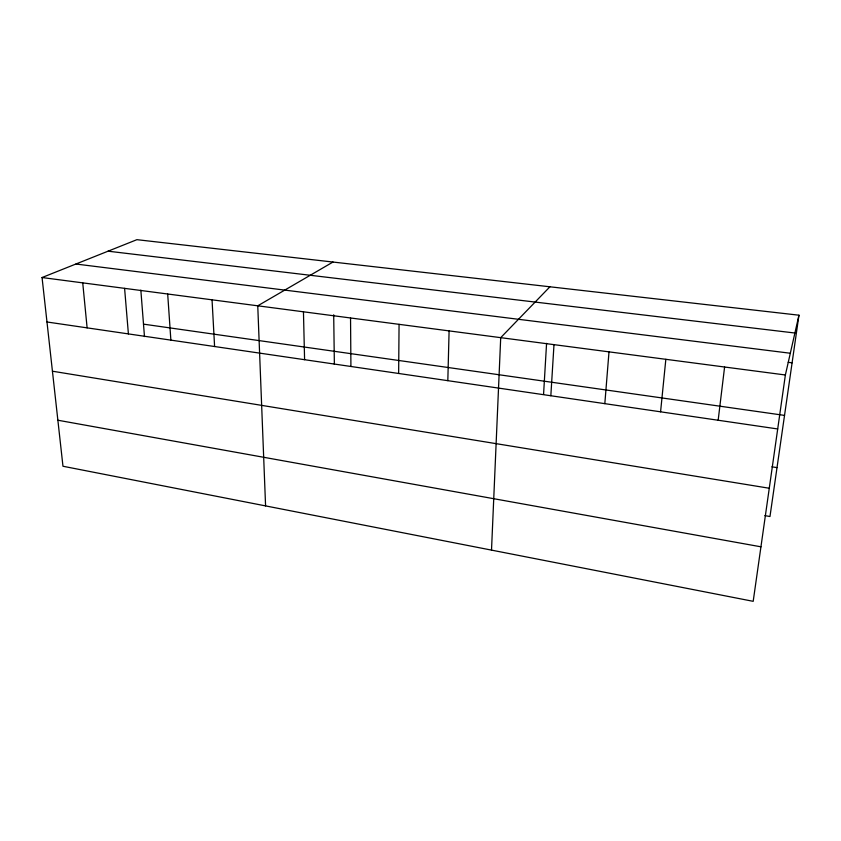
<?xml version="1.0" encoding="UTF-8"?>
<svg xmlns="http://www.w3.org/2000/svg" width="841" height="841" viewBox="0 0 841 841"><rect width="100%" height="100%" fill="white"/><g stroke="black" fill="none" stroke-linecap="round" stroke-linejoin="round"><path stroke-width="1.26" d="M398.645 373.467L399.065 324.342M447.822 380.668L449.094 330.902M491.512 550.119L500.71 337.661L549.919 286.792M543.57 394.313L546.576 343.349M550.834 395.754L553.988 344.652M604.826 403.648L609 351.864M660.574 411.817L665.841 359.317M718.161 420.248L724.595 367.012M798.95 315.196L785.378 374.981L753.189 601.326L62.97 466.25L42.05 277.53L136.904 239.674L798.95 315.196L769.978 516.511L764.837 515.638M332.983 262.045L257.756 305.809L265.577 505.904M108.058 251.186L794.903 333.015M75.911 264.021L790.309 353.241M788.217 362.313L792.096 362.807M42.05 277.53L785.378 374.981M143.506 324.142L784.527 415.391M46.98 321.987L777.704 428.963M771.912 466.818L777.01 467.617M52.436 371.207L769.273 488.253M57.871 420.227L760.937 546.808M82.733 282.87L87.117 327.864M124.594 288.358L128.4 333.909M140.846 290.145L144.473 336.579M167.685 294.003L170.87 340.121M212.048 299.817L214.592 346.524M303.454 311.801L304.589 359.696M333.698 314.786L334.371 364.395M350.539 317.982L350.918 366.476"/></g></svg>
